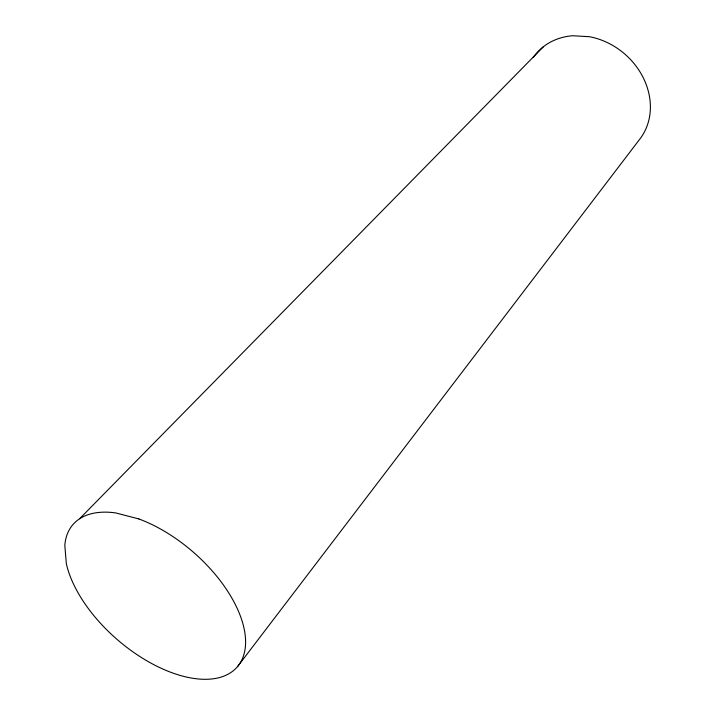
<?xml version="1.0" encoding="UTF-8"?>
<svg xmlns="http://www.w3.org/2000/svg" width="715" height="715" viewBox="0 0 715 715"><rect width="100%" height="100%" fill="white"/><g stroke="black" fill="none" stroke-linecap="round" stroke-linejoin="round"><path stroke-width="1.07" d="M237.532 666.621L639.031 140.131A67.201 57.272 40.9 0 0 643.732 78.722A67.201 57.272 40.9 0 0 589.464 36.715L572.661 35.75A67.201 57.272 40.9 0 0 533.247 57.45M79.597 518.759L543.57 46.591M138.916 518.956L115.58 512.896A108.707 57.942 40.9 0 0 64.815 545.232L66.334 563.706A108.707 57.942 40.9 0 0 172.136 672.797A108.707 57.942 40.9 0 0 244.065 628.449A108.707 57.942 40.9 0 0 138.916 518.956"/></g></svg>
